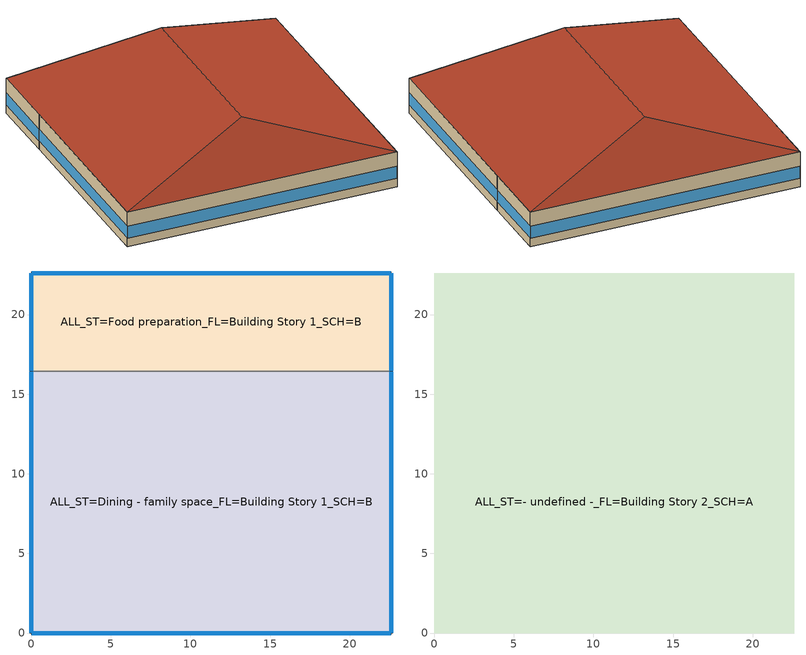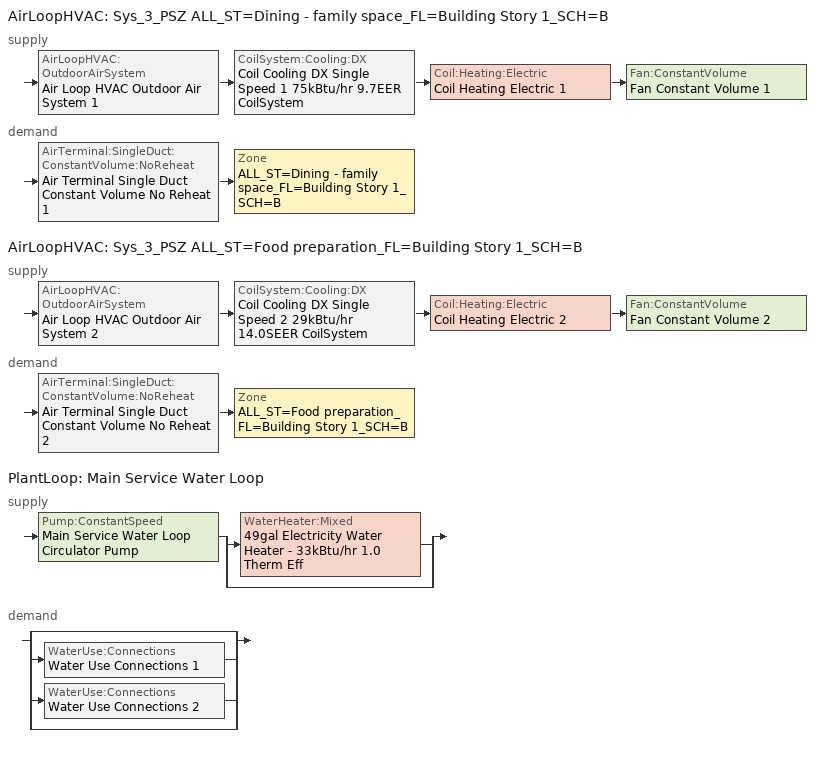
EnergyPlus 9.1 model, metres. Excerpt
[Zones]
ALL_ST=Dining - family space_FL=Building Story 1_SCH=B
 floor ground (BTAP-Grnd-Floor-Mass:U-0.757): 22.61,16.44 22.61,0 0,0 0,16.44 z0
 wall outside (BTAP-Ext-Wall-Mass:U-0.21): 0,16.44 0,0 22.61,0 22.61,16.44 z0:3.05
 wall to ALL_ST=Food preparation_FL=Building Story 1_SCH=B (BTAP-Int-Wall): 22.61,16.44 0,16.44 z0:3.05
 window (BTAP-Ext-FixedWindow:U=0.220 SHGC=0.600): 22.61,0.03 22.61,16.42 / 0.03,0 22.58,0 / 0,16.42 0,0.03 z0.76:1.78
ALL_ST=Food preparation_FL=Building Story 1_SCH=B
 floor ground (BTAP-Grnd-Floor-Mass:U-0.757): 22.61,22.61 22.61,16.44 0,16.44 0,22.61 z0
 wall outside (BTAP-Ext-Wall-Mass:U-0.21): 22.61,16.44 22.61,22.61 0,22.61 0,16.44 z0:3.05
 window (BTAP-Ext-FixedWindow:U=0.220 SHGC=0.600): 22.61,16.47 22.61,22.58 / 0,22.58 0,16.47 z0.76:1.79; 22.58,22.61 0.03,22.61 z0.76:1.78
ALL_ST=- undefined -_FL=Building Story 2_SCH=A
 floor to ALL_ST=Dining - family space_FL=Building Story 1_SCH=B (BTAP-Int-Floor): 22.61,16.44 22.61,0 0,0 0,16.44 z3.05
 floor to ALL_ST=Food preparation_FL=Building Story 1_SCH=B (BTAP-Int-Floor): 22.61,22.61 22.61,16.44 0,16.44 0,22.61 z3.05
 roof outside (BTAP-Ext-Roof-Metal:U-0.162): 11.3,3.77,6.82 22.61,0,3.05 22.61,22.61,3.05 11.3,18.84,6.82; 11.3,18.84,6.82 22.61,22.61,3.05 0,22.61,3.05; 11.3,3.77,6.82 0,0,3.05 22.61,0,3.05; 11.3,18.84,6.82 0,22.61,3.05 0,0,3.05 11.3,3.77,6.82
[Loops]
AirLoopHVAC 'Sys_3_PSZ ALL_ST=Dining - family space_FL=Building Story 1_SCH=B'
 supply: AirLoopHVAC:OutdoorAirSystem 'Air Loop HVAC Outdoor Air System 1' > CoilSystem:Cooling:DX 'Coil Cooling DX Single Speed 1 75kBtu/hr 9.7EER CoilSystem' > Coil:Heating:Electric 'Coil Heating Electric 1' > Fan:ConstantVolume 'Fan Constant Volume 1'
 demand: AirTerminal:SingleDuct:ConstantVolume:NoReheat 'Air Terminal Single Duct Constant Volume No Reheat 1' > Zone 'ALL_ST=Dining - family space_FL=Building Story 1_SCH=B'
AirLoopHVAC 'Sys_3_PSZ ALL_ST=Food preparation_FL=Building Story 1_SCH=B'
 supply: AirLoopHVAC:OutdoorAirSystem 'Air Loop HVAC Outdoor Air System 2' > CoilSystem:Cooling:DX 'Coil Cooling DX Single Speed 2 29kBtu/hr 14.0SEER CoilSystem' > Coil:Heating:Electric 'Coil Heating Electric 2' > Fan:ConstantVolume 'Fan Constant Volume 2'
 demand: AirTerminal:SingleDuct:ConstantVolume:NoReheat 'Air Terminal Single Duct Constant Volume No Reheat 2' > Zone 'ALL_ST=Food preparation_FL=Building Story 1_SCH=B'
PlantLoop 'Main Service Water Loop'
 supply: Pump:ConstantSpeed 'Main Service Water Loop Circulator Pump' > split
  | WaterHeater:Mixed '49gal Electricity Water Heater - 33kBtu/hr 1.0 Therm Eff'
  | bypass
 demand: split
  | bypass
  | WaterUse:Connections 'Water Use Connections 1'
  | WaterUse:Connections 'Water Use Connections 2'
  | bypass
[Building]
FullServiceRestaurant: North Axis {deg}=0; Terrain=City; Loads Convergence Tolerance Value=0.04; Temperature Convergence Tolerance Value {deltaC}=0.2; Solar Distribution=FullInteriorAndExterior; Maximum Number of Warmup Days=25; Minimum Number of Warmup Days=6
[Site:Location]
Calgary Intl AP_AB_CAN: Latitude {deg}=51.114; Longitude {deg}=-114.02; Time Zone {hr}=-7; Elevation {m}=1084.1
[Site:GroundTemperature:BuildingSurface]
19.527, 19.502, 19.536, 19.598, 20.002, 21.64, 22.225, 22.375, 21.449, 20.121, 19.802, 19.633
[Site:WaterMainsTemperature]
Calculation Method=Correlation; Annual Average Outdoor Air Temperature {C}=5; Maximum Difference In Monthly Average Outdoor Air Temperatures {deltaC}=23.3
[SizingPeriod:DesignDay] Day of Month=21; Dry-Bulb Temperature Range Modifier Type=DefaultMultipliers; Humidity Condition Type=Wetbulb; Barometric Pressure {Pa}=88961; Rain Indicator=No; Snow Indicator=No; Daylight Saving Time Indicator=No
Name | Month | Day Type | Maximum Dry-Bulb Temperature {C} | Daily Dry-Bulb Temperature Range {deltaC} | Wetbulb or DewPoint at Maximum Dry-Bulb {C} | Wind Speed {m/s} | Wind Direction {deg} | Solar Model Indicator | ASHRAE Clear Sky Optical Depth for Beam Irradiance (taub) | ASHRAE Clear Sky Optical Depth for Diffuse Irradiance (taud) | Sky Clearness
Calgary Intl AP Ann Clg .4% Condns DB=>MWB | 7 | SummerDesignDay | 28.5 | 12.1 | 16.1 | 4.5 | 160 | ASHRAETau | 0.339 | 2.421
Calgary Intl AP Ann Htg 99.6% Condns DB | 1 | WinterDesignDay | -28.5 | 0 | -28.5 | 2.9 | 200 | ASHRAEClearSky |  |  | 0
[Material] Thermal Absorptance=0.9
Name | Roughness | Thickness {m} | Conductivity {W/m-K} | Density {kg/m3} | Specific Heat {J/kg-K} | Solar Absorptance | Visible Absorptance
1/2IN Gypsum 1 | Smooth | 0.0127 | 0.16 | 784.9 | 830 | 0.4 | 0.4
100mm Normalweight concrete floor 1 | MediumSmooth | 0.1016 | 2.31 | 2322 | 832 | 0.7 | 0.7
1IN Stucco 1 | Smooth | 0.0253 | 0.6918 | 1858 | 837 | 0.7 | 0.92
6 in. Normalweight Concrete Floor 1 | MediumRough | 0.1524 | 2.31 | 2322 | 832 | 0.7 | 0.7
8IN CONCRETE HW RefBldg 1 | Rough | 0.2032 | 1.311 | 2240 | 836.8 | 0.7 | 0.7
G01 13mm gypsum board 1 | Smooth | 0.0127 | 0.16 | 800 | 1090 | 0.7 | 0.5
Metal Roof Surface 1 | Smooth | 0.0008 | 45.28 | 7824 | 500 | 0.7 | 0.7
[Material:NoMass] Roughness=Smooth; Thermal Absorptance=0.9; Solar Absorptance=0.7
Name | Thermal Resistance {m2-K/W} | Visible Absorptance
Typical Carpet Pad | 0.21648 | 0.8
Typical Carpet Pad 2 | 1.25503 | 0.8
Typical Insulation 2 | 4.49096 | 0.7
Typical Insulation 3 | 6.17282 | 0.7
[WindowMaterial:SimpleGlazingSystem]
SimpleGlazing:U=0.220 SHGC=0.600: U-Factor {W/m2-K}=2.2; Solar Heat Gain Coefficient=0.6; Visible Transmittance=0.21
[Construction]
BTAP-Ext-FixedWindow:U=0.220 SHGC=0.600: SimpleGlazing:U=0.220 SHGC=0.600
BTAP-Ext-Roof-Metal:U-0.162: Metal Roof Surface 1, Typical Insulation 3
BTAP-Ext-Wall-Mass:U-0.21: 1IN Stucco 1, 8IN CONCRETE HW RefBldg 1, Typical Insulation 2, 1/2IN Gypsum 1
BTAP-Grnd-Floor-Mass:U-0.757: 6 in. Normalweight Concrete Floor 1, Typical Carpet Pad 2
BTAP-Int-Floor: 100mm Normalweight concrete floor 1, Typical Carpet Pad
BTAP-Int-Wall: G01 13mm gypsum board 1, G01 13mm gypsum board 1
[Zone]
Name | Part of Total Floor Area
ALL_ST=- undefined -_FL=Building Story 2_SCH=A | No
ALL_ST=Dining - family space_FL=Building Story 1_SCH=B; ALL_ST=Food preparation_FL=Building Story 1_SCH=B | Yes
[ZoneInfiltration:DesignFlowRate] Schedule=Always On Discrete; Design Flow Rate Calculation Method=Flow/ExteriorArea; Flow per Exterior Surface Area {m3/s-m2}=0.00025; Constant Term Coefficient=0; Temperature Term Coefficient=0; Velocity Term Coefficient=0.224; Velocity Squared Term Coefficient=0
Name | Zone or ZoneList
attic Infiltration | ALL_ST=- undefined -_FL=Building Story 2_SCH=A
Dining Infiltration | ALL_ST=Dining - family space_FL=Building Story 1_SCH=B
Kitchen Infiltration | ALL_ST=Food preparation_FL=Building Story 1_SCH=B
[ZoneControl:Thermostat] Control Object Type 1=ThermostatSetpoint:DualSetpoint
Name | Zone or ZoneList | Control Type Schedule | Control Name 1
ALL_ST=Dining - family space_FL=Building Story 1_SCH=B Thermostat | ALL_ST=Dining - family space_FL=Building Story 1_SCH=B | ALL_ST=Dining - family space_FL=Building Story 1_SCH=B Thermostat Schedule | Space Function Dining - family space Thermostat 3
ALL_ST=Food preparation_FL=Building Story 1_SCH=B Thermostat | ALL_ST=Food preparation_FL=Building Story 1_SCH=B | ALL_ST=Food preparation_FL=Building Story 1_SCH=B Thermostat Schedule | Space Function Food preparation Thermostat 3
[ThermostatSetpoint:DualSetpoint] Heating Setpoint Temperature Schedule=NECB-B-Thermostat Setpoint-Heating; Cooling Setpoint Temperature Schedule=NECB-B-Thermostat Setpoint-Cooling
Space Function Dining - family space Thermostat 3; Space Function Food preparation Thermostat 3
[ZoneControl:ContaminantController] Carbon Dioxide Control Availability Schedule=indoor_co2_availability_schedule; Carbon Dioxide Setpoint Schedule=indoor_co2_setpoint_schedule
Name | Zone
Dining Zone Control Contaminant Controller | ALL_ST=Dining - family space_FL=Building Story 1_SCH=B
Kitchen Zone Control Contaminant Controller | ALL_ST=Food preparation_FL=Building Story 1_SCH=B
[AirTerminal:SingleDuct:ConstantVolume:NoReheat] Availability Schedule=Always On Discrete; Maximum Air Flow Rate {m3/s}=AutoSize
Air Terminal Single Duct Constant Volume No Reheat 1; Air Terminal Single Duct Constant Volume No Reheat 2
[ZoneHVAC:Baseboard:Convective:Electric] Availability Schedule=Always On Discrete; Heating Design Capacity {W}=Autosize; Efficiency=1
Zone HVAC Baseboard Convective Electric 1; Zone HVAC Baseboard Convective Electric 2
[Zone equipment]
ALL_ST=Dining - family space_FL=Building Story 1_SCH=B: Air Terminal Single Duct Constant Volume No Reheat 1, Zone HVAC Baseboard Convective Electric 1
ALL_ST=Food preparation_FL=Building Story 1_SCH=B: Air Terminal Single Duct Constant Volume No Reheat 2, Zone HVAC Baseboard Convective Electric 2
[Sizing:Zone] Zone Cooling Design Supply Air Temperature Input Method=SupplyAirTemperature; Zone Cooling Design Supply Air Temperature {C}=13; Zone Cooling Design Supply Air Temperature Difference {deltaC}=11.11; Zone Heating Design Supply Air Temperature Input Method=SupplyAirTemperature; Zone Heating Design Supply Air Temperature {C}=43; Zone Heating Design Supply Air Temperature Difference {deltaC}=11.11; Zone Cooling Design Supply Air Humidity Ratio {kgWater/kgDryAir}=0.0085; Zone Heating Design Supply Air Humidity Ratio {kgWater/kgDryAir}=0.008; Zone Heating Sizing Factor=1.3; Zone Cooling Sizing Factor=1.1; Cooling Design Air Flow Method=DesignDay; Cooling Design Air Flow Rate {m3/s}=0; Cooling Minimum Air Flow per Zone Floor Area {m3/s-m2}=0.000762; Cooling Minimum Air Flow {m3/s}=0; Cooling Minimum Air Flow Fraction=0; Heating Design Air Flow Method=DesignDay; Heating Design Air Flow Rate {m3/s}=0; Heating Maximum Air Flow per Zone Floor Area {m3/s-m2}=0.002032; Heating Maximum Air Flow {m3/s}=0.141576; Heating Maximum Air Flow Fraction=0.3; Account for Dedicated Outdoor Air System=No
Name | Design Specification Outdoor Air Object | Design Specification Zone Air Distribution Object
ALL_ST=Dining - family space_FL=Building Story 1_SCH=B | Space Function Dining - family space Ventilation | ALL_ST=Dining - family space_FL=Building Story 1_SCH=B Design Spec Zone Air Dist
ALL_ST=Food preparation_FL=Building Story 1_SCH=B | Space Function Food preparation Ventilation | ALL_ST=Food preparation_FL=Building Story 1_SCH=B Design Spec Zone Air Dist
[DesignSpecification:ZoneAirDistribution] Zone Air Distribution Effectiveness in Cooling Mode=1; Zone Air Distribution Effectiveness in Heating Mode=1
ALL_ST=Dining - family space_FL=Building Story 1_SCH=B Design Spec Zone Air Dist; ALL_ST=Food preparation_FL=Building Story 1_SCH=B Design Spec Zone Air Dist
[Controller:MechanicalVentilation] Demand Controlled Ventilation=Yes; System Outdoor Air Method=ZoneSum
Name | Availability Schedule | Zone Name 1 | Design Specification Outdoor Air Object Name 1 | Design Specification Zone Air Distribution Object Name 1
Controller Mechanical Ventilation 1 | Sys_3_PSZ ALL_ST=Dining - family space_FL=Building Story 1_SCH=B Occ Sch | ALL_ST=Dining - family space_FL=Building Story 1_SCH=B | Space Function Dining - family space Ventilation | ALL_ST=Dining - family space_FL=Building Story 1_SCH=B Design Spec Zone Air Dist
Controller Mechanical Ventilation 2 | Always On Discrete | ALL_ST=Food preparation_FL=Building Story 1_SCH=B | Space Function Food preparation Ventilation | ALL_ST=Food preparation_FL=Building Story 1_SCH=B Design Spec Zone Air Dist
[DesignSpecification:OutdoorAir] Outdoor Air Method=Sum; Outdoor Air Flow per Person {m3/s-person}=0; Outdoor Air Flow per Zone {m3/s}=0; Outdoor Air Flow Air Changes per Hour {1/hr}=0
Name | Outdoor Air Flow per Zone Floor Area {m3/s-m2}
Space Function Dining - family space Ventilation | 0.0035814
Space Function Food preparation Ventilation | 0.0013716
[AirLoopHVAC] Design Supply Air Flow Rate {m3/s}=AutoSize
Sys_3_PSZ ALL_ST=Dining - family space_FL=Building Story 1_SCH=B; Sys_3_PSZ ALL_ST=Food preparation_FL=Building Story 1_SCH=B
[Sizing:System] Type of Load to Size On=Sensible; Design Outdoor Air Flow Rate {m3/s}=Autosize; Central Heating Maximum System Air Flow Ratio=1; Preheat Design Temperature {C}=7; Preheat Design Humidity Ratio {kgWater/kgDryAir}=0.008; Precool Design Temperature {C}=13; Precool Design Humidity Ratio {kgWater/kgDryAir}=0.008; Central Cooling Design Supply Air Temperature {C}=13; Central Heating Design Supply Air Temperature {C}=43; Type of Zone Sum to Use=NonCoincident; 100% Outdoor Air in Cooling=No; 100% Outdoor Air in Heating=No; Central Cooling Design Supply Air Humidity Ratio {kgWater/kgDryAir}=0.0085; Central Heating Design Supply Air Humidity Ratio {kgWater/kgDryAir}=0.008; Cooling Supply Air Flow Rate Method=DesignDay; Cooling Supply Air Flow Rate {m3/s}=0; Cooling Supply Air Flow Rate Per Floor Area {m3/s-m2}=0.00996765; Cooling Fraction of Autosized Cooling Supply Air Flow Rate=1; Cooling Supply Air Flow Rate Per Unit Cooling Capacity {m3/s-W}=3.94755e-05; Heating Supply Air Flow Rate Method=DesignDay; Heating Supply Air Flow Rate {m3/s}=0; Heating Supply Air Flow Rate Per Floor Area {m3/s-m2}=0.00996765; Heating Fraction of Autosized Heating Supply Air Flow Rate=1; Heating Fraction of Autosized Cooling Supply Air Flow Rate=1; Heating Supply Air Flow Rate Per Unit Heating Capacity {m3/s-W}=3.15882e-05; System Outdoor Air Method=ZoneSum; Zone Maximum Outdoor Air Fraction=1; Cooling Design Capacity Method=CoolingDesignCapacity; Cooling Design Capacity {W}=Autosize; Cooling Design Capacity Per Floor Area {W/m2}=234.7; Fraction of Autosized Cooling Design Capacity=1; Heating Design Capacity Method=HeatingDesignCapacity; Heating Design Capacity {W}=Autosize; Heating Design Capacity Per Floor Area {W/m2}=157; Fraction of Autosized Heating Design Capacity=1; Central Cooling Capacity Control Method=OnOff
Sys_3_PSZ ALL_ST=Dining - family space_FL=Building Story 1_SCH=B; Sys_3_PSZ ALL_ST=Food preparation_FL=Building Story 1_SCH=B
[AvailabilityManager:NightCycle] Applicability Schedule=Always On Discrete; Control Type=CycleOnAny; Thermostat Tolerance {deltaC}=1; Cycling Run Time Control Type=FixedRunTime; Cycling Run Time {s}=3600
Name | Fan Schedule
Availability Manager Night Cycle 1 | Sys_3_PSZ ALL_ST=Dining - family space_FL=Building Story 1_SCH=B Occ Sch
Availability Manager Night Cycle 2 | Sys_3_PSZ ALL_ST=Food preparation_FL=Building Story 1_SCH=B Occ Sch
[Controller:OutdoorAir] Minimum Outdoor Air Flow Rate {m3/s}=0; Maximum Outdoor Air Flow Rate {m3/s}=Autosize; Economizer Control Action Type=ModulateFlow; Lockout Type=NoLockout; Minimum Limit Type=FixedMinimum; High Humidity Control=No; Control High Indoor Humidity Based on Outdoor Humidity Ratio=Yes; Heat Recovery Bypass Control Type=BypassWhenWithinEconomizerLimits
Name | Economizer Control Type | Minimum Outdoor Air Schedule | Mechanical Ventilation Controller | Economizer Maximum Limit Dry-Bulb Temperature {C} | Economizer Maximum Limit Enthalpy {J/kg} | Economizer Minimum Limit Dry-Bulb Temperature {C}
Controller Outdoor Air 1 | DifferentialEnthalpy | Sys_3_PSZ ALL_ST=Dining - family space_FL=Building Story 1_SCH=B Occ Sch | Controller Mechanical Ventilation 1
Controller Outdoor Air 2 | NoEconomizer | Always On Discrete | Controller Mechanical Ventilation 2 | 28 | 64000 | -100
[AvailabilityManager:Scheduled] Schedule=Always On Discrete
Air Loop HVAC Outdoor Air System 1 Availability Manager; Air Loop HVAC Outdoor Air System 2 Availability Manager
[SetpointManager:MixedAir] Control Variable=Temperature
Node 13 OS Default SPM; Node 12 OS Default SPM; Node 11 OS Default SPM; Node 25 OS Default SPM; Node 24 OS Default SPM; Node 23 OS Default SPM
[CoilSystem:Cooling:DX] Availability Schedule=Always On Discrete
Name | Cooling Coil
Coil Cooling DX Single Speed 1 75kBtu/hr 9.7EER CoilSystem | Coil Cooling DX Single Speed 1 75kBtu/hr 9.7EER
Coil Cooling DX Single Speed 2 29kBtu/hr 14.0SEER CoilSystem | Coil Cooling DX Single Speed 2 29kBtu/hr 14.0SEER
[Coil:Cooling:DX:SingleSpeed] Availability Schedule=Always On Discrete; Gross Rated Total Cooling Capacity {W}=Autosize; Gross Rated Sensible Heat Ratio=Autosize; Rated Air Flow Rate {m3/s}=Autosize; Rated Evaporator Fan Power Per Volume Flow Rate {W/(m3/s)}=773.3; Total Cooling Capacity Function of Temperature Curve=DXCOOL-NECB2011-REF-CAPFT; Total Cooling Capacity Function of Flow Fraction Curve=DXCOOL-NECB2011-REF-CAPFFLOW; Energy Input Ratio Function of Temperature Curve=DXCOOL-NECB2011-REF-COOLEIRFT; Energy Input Ratio Function of Flow Fraction Curve=DXCOOL-NECB2011-REF-COOLEIRFFLOW; Part Load Fraction Correlation Curve=DXCOOL-NECB2011-REF-COOLPLFFPLR; Condenser Type=AirCooled; Evaporative Condenser Effectiveness=0; Evaporative Condenser Air Flow Rate {m3/s}=Autosize; Evaporative Condenser Pump Rated Power Consumption {W}=Autosize; Crankcase Heater Capacity {W}=0; Maximum Outdoor Dry-Bulb Temperature for Crankcase Heater Operation {C}=0; Basin Heater Capacity {W/K}=0; Basin Heater Setpoint Temperature {C}=10
Name | Gross Rated Cooling COP {W/W}
Coil Cooling DX Single Speed 1 75kBtu/hr 9.7EER | 3.36599
Coil Cooling DX Single Speed 2 29kBtu/hr 14.0SEER | 4.11713
[Coil:Heating:Electric] Availability Schedule=Always On Discrete; Efficiency=1; Nominal Capacity {W}=Autosize
Coil Heating Electric 1; Coil Heating Electric 2
[Fan:ConstantVolume] Fan Total Efficiency=0.39975; Pressure Rise {Pa}=640; Maximum Flow Rate {m3/s}=AutoSize; Motor Efficiency=0.615; Motor In Airstream Fraction=1
Name | Availability Schedule
Fan Constant Volume 1 | Sys_3_PSZ ALL_ST=Dining - family space_FL=Building Story 1_SCH=B Occ Sch
Fan Constant Volume 2 | Sys_3_PSZ ALL_ST=Food preparation_FL=Building Story 1_SCH=B Occ Sch
[SetpointManager:SingleZone:Reheat] Control Variable=Temperature; Minimum Supply Air Temperature {C}=13; Maximum Supply Air Temperature {C}=43
Name | Control Zone
Setpoint Manager Single Zone Reheat 1 | ALL_ST=Dining - family space_FL=Building Story 1_SCH=B
Setpoint Manager Single Zone Reheat 2 | ALL_ST=Food preparation_FL=Building Story 1_SCH=B
[PlantLoop]
Main Service Water Loop: Fluid Type=Water; Plant Equipment Operation Scheme=Main Service Water Loop Operation Schemes; Maximum Loop Temperature {C}=60; Minimum Loop Temperature {C}=10; Maximum Loop Flow Rate {m3/s}=Autosize; Minimum Loop Flow Rate {m3/s}=0; Plant Loop Volume {m3}=Autocalculate; Load Distribution Scheme=Optimal; Plant Loop Demand Calculation Scheme=SingleSetpoint
[Sizing:Plant]
Main Service Water Loop: Loop Type=Heating; Design Loop Exit Temperature {C}=60; Loop Design Temperature Difference {deltaC}=5; Sizing Option=NonCoincident; Zone Timesteps in Averaging Window=1; Coincident Sizing Factor Mode=None
[Pump:ConstantSpeed]
Main Service Water Loop Circulator Pump: Design Flow Rate {m3/s}=Autosize; Design Pump Head {Pa}=232.101; Design Power Consumption {W}=Autosize; Motor Efficiency=0.7; Fraction of Motor Inefficiencies to Fluid Stream=0; Pump Control Type=Intermittent; Design Power Sizing Method=PowerPerFlowPerPressure; Design Electric Power per Unit Flow Rate {W/(m3/s)}=348701.1; Design Shaft Power per Unit Flow Rate per Unit Head=1.28205
[WaterHeater:Mixed]
49gal Electricity Water Heater - 33kBtu/hr 1.0 Therm Eff: Tank Volume {m3}=0.184338; Setpoint Temperature Schedule=Service Water Loop Temp - 140F; Deadband Temperature Difference {deltaC}=2; Maximum Temperature Limit {C}=60; Heater Control Type=Cycle; Heater Maximum Capacity {W}=9631.68; Heater Ignition Minimum Flow Rate {m3/s}=0; Heater Ignition Delay {s}=0; Heater Fuel Type=Electricity; Heater Thermal Efficiency=1; Off Cycle Parasitic Fuel Consumption Rate {W}=31.3783; Off Cycle Parasitic Fuel Type=Electricity; Off Cycle Parasitic Heat Fraction to Tank=0.8; On Cycle Parasitic Fuel Consumption Rate {W}=31.3783; On Cycle Parasitic Fuel Type=Electricity; On Cycle Parasitic Heat Fraction to Tank=0; Ambient Temperature Indicator=Schedule; Ambient Temperature Schedule=Water Heater Ambient Temp Schedule - 70f; Off Cycle Loss Coefficient to Ambient Temperature {W/K}=1.9766; Off Cycle Loss Fraction to Zone=1; On Cycle Loss Coefficient to Ambient Temperature {W/K}=1.9766; On Cycle Loss Fraction to Zone=1; Use Side Effectiveness=1; Source Side Effectiveness=1; Use Side Design Flow Rate {m3/s}=Autosize; Source Side Design Flow Rate {m3/s}=Autosize; Indirect Water Heating Recovery Time {hr}=1.5; Source Side Flow Control Mode=IndirectHeatPrimarySetpoint
[SetpointManager:Scheduled]
Service hot water setpoint manager: Control Variable=Temperature; Schedule=Service Water Loop Temp - 140F
[WaterUse:Connections]
Name | Water Use Equipment Name 1
Water Use Connections 1 | Dining Service Water Use 0.38gal/min
Water Use Connections 2 | Kitchen Service Water Use 0.07gal/min
[WaterUse:Equipment] Flow Rate Fraction Schedule=NECB-B-Service Water Heating
Name | Peak Flow Rate {m3/s} | Target Temperature Schedule | Zone | Sensible Fraction Schedule | Latent Fraction Schedule
Dining Service Water Use 0.38gal/min | 2.39515e-05 | Schedule Ruleset 5 | ALL_ST=Dining - family space_FL=Building Story 1_SCH=B | Schedule Ruleset 3 | Schedule Ruleset 4
Kitchen Service Water Use 0.07gal/min | 4.49574e-06 | Schedule Ruleset 8 | ALL_ST=Food preparation_FL=Building Story 1_SCH=B | Schedule Ruleset 6 | Schedule Ruleset 7
[PlantEquipmentOperationSchemes]
Main Service Water Loop Operation Schemes: Control Scheme Object Type 1=PlantEquipmentOperation:HeatingLoad; Control Scheme Name 1=Main Service Water Loop Heating Operation Scheme; Control Scheme Schedule Name 1=Always On Discrete
[PlantEquipmentOperation:HeatingLoad]
Main Service Water Loop Heating Operation Scheme: Load Range Lower Limit 1 {W}=0; Load Range Upper Limit 1 {W}=1000000000; Range Equipment List Name 1=Main Service Water Loop Heating Equipment List
[PlantEquipmentList]
Main Service Water Loop Heating Equipment List: WaterHeater:Mixed, 49gal Electricity Water Heater - 33kBtu/hr 1.0 Therm Eff
[Schedule:Compact]
ALL_ST=Dining - family space_FL=Building Story 1_SCH=B Thermostat Schedule; ALL_ST=Food preparation_FL=Building Story 1_SCH=B Thermostat Schedule: Through: 12/31, For: AllDays, Until: 24:00, 4
indoor_co2_availability_schedule: Through: 12/31, For: AllDays, Until: 24:00, 1
indoor_co2_setpoint_schedule: Through: 12/31, For: AllDays, Until: 24:00, 1000
[Schedule:Day:Interval]
NECB-B-Thermostat Setpoint-Heating Sun|Hol Day: No, 01:00, 18, 02:00, 22, 09:00, 18, 10:00, 20, 23:00, 22, 24:00, 18
NECB-B-Thermostat Setpoint-Heating Default|Wkdy Day; NECB-B-Thermostat Setpoint-Heating Sat Day; NECB-B-Thermostat Setpoint-Heating Default: No, 02:00, 22, 08:00, 18, 09:00, 20, 24:00, 22
NECB-B-Thermostat Setpoint-Cooling Sun|Hol Day: No, 09:00, 35, 23:00, 24, 24:00, 35
NECB-B-Thermostat Setpoint-Cooling Default|Wkdy Day; NECB-B-Thermostat Setpoint-Cooling Sat Day; NECB-B-Thermostat Setpoint-Cooling Default: No, 01:00, 24, 08:00, 35, 24:00, 24
Sys_3_PSZ ALL_ST=Dining - family space_FL=Building Story 1_SCH=B Occ Sch Sunday; Sys_3_PSZ ALL_ST=Food preparation_FL=Building Story 1_SCH=B Occ Sch Sunday: No, 01:00, 0, 02:00, 1, 11:00, 0, 23:00, 1, 24:00, 0
Sys_3_PSZ ALL_ST=Dining - family space_FL=Building Story 1_SCH=B Occ Sch Monday; Sys_3_PSZ ALL_ST=Dining - family space_FL=Building Story 1_SCH=B Occ Sch Tuesday; Sys_3_PSZ ALL_ST=Dining - family space_FL=Building Story 1_SCH=B Occ Sch Wednesday; Sys_3_PSZ ALL_ST=Dining - family space_FL=Building Story 1_SCH=B Occ Sch Thursday; Sys_3_PSZ ALL_ST=Dining - family space_FL=Building Story 1_SCH=B Occ Sch Friday; Sys_3_PSZ ALL_ST=Food preparation_FL=Building Story 1_SCH=B Occ Sch Friday; Sys_3_PSZ ALL_ST=Food preparation_FL=Building Story 1_SCH=B Occ Sch Monday; Sys_3_PSZ ALL_ST=Food preparation_FL=Building Story 1_SCH=B Occ Sch Thursday; Sys_3_PSZ ALL_ST=Food preparation_FL=Building Story 1_SCH=B Occ Sch Tuesday; Sys_3_PSZ ALL_ST=Food preparation_FL=Building Story 1_SCH=B Occ Sch Wednesday: No, 01:00, 1, 10:00, 0, 24:00, 1
Sys_3_PSZ ALL_ST=Dining - family space_FL=Building Story 1_SCH=B Occ Sch Saturday; Sys_3_PSZ ALL_ST=Food preparation_FL=Building Story 1_SCH=B Occ Sch Saturday: No, 02:00, 1, 10:00, 0, 24:00, 1
Sys_3_PSZ ALL_ST=Dining - family space_FL=Building Story 1_SCH=B Occ Sch Default; Sys_3_PSZ ALL_ST=Dining - family space_FL=Building Story 1_SCH=B Occ Sch Summer Design Day; Sys_3_PSZ ALL_ST=Dining - family space_FL=Building Story 1_SCH=B Occ Sch Winter Design Day; Sys_3_PSZ ALL_ST=Food preparation_FL=Building Story 1_SCH=B Occ Sch Default; Sys_3_PSZ ALL_ST=Food preparation_FL=Building Story 1_SCH=B Occ Sch Summer Design Day; Sys_3_PSZ ALL_ST=Food preparation_FL=Building Story 1_SCH=B Occ Sch Winter Design Day: No, 24:00, 1
NECB-B-Service Water Heating Default; NECB-B-Service Water Heating Default|Wkdy Day: No, 01:00, 0.6, 02:00, 0.5, 09:00, 0.05, 11:00, 0.7, 12:00, 0.4, 13:00, 0.5, 15:00, 0.6, 16:00, 0.4, 18:00, 0.3, 19:00, 0.4, 20:00, 0.5, 22:00, 0.8, 24:00, 0.9
NECB-B-Service Water Heating Sat Day: No, 01:00, 0.7, 02:00, 0.6, 09:00, 0.05, 11:00, 0.7, 12:00, 0.4, 13:00, 0.5, 15:00, 0.6, 16:00, 0.4, 18:00, 0.3, 19:00, 0.4, 20:00, 0.5, 22:00, 0.8, 24:00, 0.9
NECB-B-Service Water Heating Sun|Hol Day: No, 01:00, 0.5, 02:00, 0.6, 09:00, 0.05, 11:00, 0.7, 12:00, 0.4, 13:00, 0.5, 15:00, 0.6, 16:00, 0.4, 18:00, 0.3, 19:00, 0.4, 20:00, 0.5, 22:00, 0.8, 24:00, 0.5
Schedule Day 10; Schedule Day 7; Service Water Loop Temp - 140F Default: No, 24:00, 60
Schedule Day 5; Schedule Day 8: No, 24:00, 0.2
Schedule Day 6; Schedule Day 9: No, 24:00, 0.05
Water Heater Ambient Temp Schedule - 70f Default: No, 24:00, 21.1111
[Schedule:Week:Daily]
NECB-B-Thermostat Setpoint-Heating Week Rule - Jan1-Dec31: NECB-B-Thermostat Setpoint-Heating Sun|Hol Day, NECB-B-Thermostat Setpoint-Heating Default|Wkdy Day, NECB-B-Thermostat Setpoint-Heating Default|Wkdy Day, NECB-B-Thermostat Setpoint-Heating Default|Wkdy Day, NECB-B-Thermostat Setpoint-Heating Default|Wkdy Day, NECB-B-Thermostat Setpoint-Heating Default|Wkdy Day, NECB-B-Thermostat Setpoint-Heating Sat Day, NECB-B-Thermostat Setpoint-Heating Default, NECB-B-Thermostat Setpoint-Heating Default, NECB-B-Thermostat Setpoint-Heating Default, NECB-B-Thermostat Setpoint-Heating Default, NECB-B-Thermostat Setpoint-Heating Default
NECB-B-Thermostat Setpoint-Cooling Week Rule - Jan1-Dec31: NECB-B-Thermostat Setpoint-Cooling Sun|Hol Day, NECB-B-Thermostat Setpoint-Cooling Default|Wkdy Day, NECB-B-Thermostat Setpoint-Cooling Default|Wkdy Day, NECB-B-Thermostat Setpoint-Cooling Default|Wkdy Day, NECB-B-Thermostat Setpoint-Cooling Default|Wkdy Day, NECB-B-Thermostat Setpoint-Cooling Default|Wkdy Day, NECB-B-Thermostat Setpoint-Cooling Sat Day, NECB-B-Thermostat Setpoint-Cooling Default, NECB-B-Thermostat Setpoint-Cooling Default, NECB-B-Thermostat Setpoint-Cooling Default, NECB-B-Thermostat Setpoint-Cooling Default, NECB-B-Thermostat Setpoint-Cooling Default
Sys_3_PSZ ALL_ST=Dining - family space_FL=Building Story 1_SCH=B Occ Sch Week Rule - Jan1-Dec31: Sys_3_PSZ ALL_ST=Dining - family space_FL=Building Story 1_SCH=B Occ Sch Sunday, Sys_3_PSZ ALL_ST=Dining - family space_FL=Building Story 1_SCH=B Occ Sch Monday, Sys_3_PSZ ALL_ST=Dining - family space_FL=Building Story 1_SCH=B Occ Sch Tuesday, Sys_3_PSZ ALL_ST=Dining - family space_FL=Building Story 1_SCH=B Occ Sch Wednesday, Sys_3_PSZ ALL_ST=Dining - family space_FL=Building Story 1_SCH=B Occ Sch Thursday, Sys_3_PSZ ALL_ST=Dining - family space_FL=Building Story 1_SCH=B Occ Sch Friday, Sys_3_PSZ ALL_ST=Dining - family space_FL=Building Story 1_SCH=B Occ Sch Saturday, Sys_3_PSZ ALL_ST=Dining - family space_FL=Building Story 1_SCH=B Occ Sch Default, Sys_3_PSZ ALL_ST=Dining - family space_FL=Building Story 1_SCH=B Occ Sch Summer Design Day, Sys_3_PSZ ALL_ST=Dining - family space_FL=Building Story 1_SCH=B Occ Sch Winter Design Day, Sys_3_PSZ ALL_ST=Dining - family space_FL=Building Story 1_SCH=B Occ Sch Default, Sys_3_PSZ ALL_ST=Dining - family space_FL=Building Story 1_SCH=B Occ Sch Default
NECB-B-Service Water Heating Week Rule - Jan1-Dec31: NECB-B-Service Water Heating Sun|Hol Day, NECB-B-Service Water Heating Default|Wkdy Day, NECB-B-Service Water Heating Default|Wkdy Day, NECB-B-Service Water Heating Default|Wkdy Day, NECB-B-Service Water Heating Default|Wkdy Day, NECB-B-Service Water Heating Default|Wkdy Day, NECB-B-Service Water Heating Sat Day, NECB-B-Service Water Heating Default, NECB-B-Service Water Heating Default, NECB-B-Service Water Heating Default, NECB-B-Service Water Heating Default, NECB-B-Service Water Heating Default
Schedule Ruleset 3 Week Rule - Jan1-Dec31: Schedule Day 5, Schedule Day 5, Schedule Day 5, Schedule Day 5, Schedule Day 5, Schedule Day 5, Schedule Day 5, Schedule Day 5, Schedule Day 5, Schedule Day 5, Schedule Day 5, Schedule Day 5
Schedule Ruleset 4 Week Rule - Jan1-Dec31: Schedule Day 6, Schedule Day 6, Schedule Day 6, Schedule Day 6, Schedule Day 6, Schedule Day 6, Schedule Day 6, Schedule Day 6, Schedule Day 6, Schedule Day 6, Schedule Day 6, Schedule Day 6
Schedule Ruleset 5 Week Rule - Jan1-Dec31: Schedule Day 7, Schedule Day 7, Schedule Day 7, Schedule Day 7, Schedule Day 7, Schedule Day 7, Schedule Day 7, Schedule Day 7, Schedule Day 7, Schedule Day 7, Schedule Day 7, Schedule Day 7
Schedule Ruleset 6 Week Rule - Jan1-Dec31: Schedule Day 8, Schedule Day 8, Schedule Day 8, Schedule Day 8, Schedule Day 8, Schedule Day 8, Schedule Day 8, Schedule Day 8, Schedule Day 8, Schedule Day 8, Schedule Day 8, Schedule Day 8
Schedule Ruleset 7 Week Rule - Jan1-Dec31: Schedule Day 9, Schedule Day 9, Schedule Day 9, Schedule Day 9, Schedule Day 9, Schedule Day 9, Schedule Day 9, Schedule Day 9, Schedule Day 9, Schedule Day 9, Schedule Day 9, Schedule Day 9
Schedule Ruleset 8 Week Rule - Jan1-Dec31: Schedule Day 10, Schedule Day 10, Schedule Day 10, Schedule Day 10, Schedule Day 10, Schedule Day 10, Schedule Day 10, Schedule Day 10, Schedule Day 10, Schedule Day 10, Schedule Day 10, Schedule Day 10
Service Water Loop Temp - 140F Week Rule - Jan1-Dec31: Service Water Loop Temp - 140F Default, Service Water Loop Temp - 140F Default, Service Water Loop Temp - 140F Default, Service Water Loop Temp - 140F Default, Service Water Loop Temp - 140F Default, Service Water Loop Temp - 140F Default, Service Water Loop Temp - 140F Default, Service Water Loop Temp - 140F Default, Service Water Loop Temp - 140F Default, Service Water Loop Temp - 140F Default, Service Water Loop Temp - 140F Default, Service Water Loop Temp - 140F Default
Sys_3_PSZ ALL_ST=Food preparation_FL=Building Story 1_SCH=B Occ Sch Week Rule - Jan1-Dec31: Sys_3_PSZ ALL_ST=Food preparation_FL=Building Story 1_SCH=B Occ Sch Sunday, Sys_3_PSZ ALL_ST=Food preparation_FL=Building Story 1_SCH=B Occ Sch Monday, Sys_3_PSZ ALL_ST=Food preparation_FL=Building Story 1_SCH=B Occ Sch Tuesday, Sys_3_PSZ ALL_ST=Food preparation_FL=Building Story 1_SCH=B Occ Sch Wednesday, Sys_3_PSZ ALL_ST=Food preparation_FL=Building Story 1_SCH=B Occ Sch Thursday, Sys_3_PSZ ALL_ST=Food preparation_FL=Building Story 1_SCH=B Occ Sch Friday, Sys_3_PSZ ALL_ST=Food preparation_FL=Building Story 1_SCH=B Occ Sch Saturday, Sys_3_PSZ ALL_ST=Food preparation_FL=Building Story 1_SCH=B Occ Sch Default, Sys_3_PSZ ALL_ST=Food preparation_FL=Building Story 1_SCH=B Occ Sch Summer Design Day, Sys_3_PSZ ALL_ST=Food preparation_FL=Building Story 1_SCH=B Occ Sch Winter Design Day, Sys_3_PSZ ALL_ST=Food preparation_FL=Building Story 1_SCH=B Occ Sch Default, Sys_3_PSZ ALL_ST=Food preparation_FL=Building Story 1_SCH=B Occ Sch Default
Water Heater Ambient Temp Schedule - 70f Week Rule - Jan1-Dec31: Water Heater Ambient Temp Schedule - 70f Default, Water Heater Ambient Temp Schedule - 70f Default, Water Heater Ambient Temp Schedule - 70f Default, Water Heater Ambient Temp Schedule - 70f Default, Water Heater Ambient Temp Schedule - 70f Default, Water Heater Ambient Temp Schedule - 70f Default, Water Heater Ambient Temp Schedule - 70f Default, Water Heater Ambient Temp Schedule - 70f Default, Water Heater Ambient Temp Schedule - 70f Default, Water Heater Ambient Temp Schedule - 70f Default, Water Heater Ambient Temp Schedule - 70f Default, Water Heater Ambient Temp Schedule - 70f Default
[Schedule:Year]
NECB-B-Thermostat Setpoint-Heating: NECB-B-Thermostat Setpoint-Heating Week Rule - Jan1-Dec31, 1, 1, 12, 31
NECB-B-Thermostat Setpoint-Cooling: NECB-B-Thermostat Setpoint-Cooling Week Rule - Jan1-Dec31, 1, 1, 12, 31
Sys_3_PSZ ALL_ST=Dining - family space_FL=Building Story 1_SCH=B Occ Sch: Sys_3_PSZ ALL_ST=Dining - family space_FL=Building Story 1_SCH=B Occ Sch Week Rule - Jan1-Dec31, 1, 1, 12, 31
NECB-B-Service Water Heating: NECB-B-Service Water Heating Week Rule - Jan1-Dec31, 1, 1, 12, 31
Schedule Ruleset 3: Schedule Ruleset 3 Week Rule - Jan1-Dec31, 1, 1, 12, 31
Schedule Ruleset 4: Schedule Ruleset 4 Week Rule - Jan1-Dec31, 1, 1, 12, 31
Schedule Ruleset 5: Schedule Ruleset 5 Week Rule - Jan1-Dec31, 1, 1, 12, 31
Schedule Ruleset 6: Schedule Ruleset 6 Week Rule - Jan1-Dec31, 1, 1, 12, 31
Schedule Ruleset 7: Schedule Ruleset 7 Week Rule - Jan1-Dec31, 1, 1, 12, 31
Schedule Ruleset 8: Schedule Ruleset 8 Week Rule - Jan1-Dec31, 1, 1, 12, 31
Service Water Loop Temp - 140F: Service Water Loop Temp - 140F Week Rule - Jan1-Dec31, 1, 1, 12, 31
Sys_3_PSZ ALL_ST=Food preparation_FL=Building Story 1_SCH=B Occ Sch: Sys_3_PSZ ALL_ST=Food preparation_FL=Building Story 1_SCH=B Occ Sch Week Rule - Jan1-Dec31, 1, 1, 12, 31
Water Heater Ambient Temp Schedule - 70f: Water Heater Ambient Temp Schedule - 70f Week Rule - Jan1-Dec31, 1, 1, 12, 31
[Schedule:Constant]
Always On Discrete: Hourly Value=1
[Curve:Biquadratic] Minimum Value of x {BasedOnField A2}=13; Maximum Value of x {BasedOnField A2}=24; Minimum Value of y {BasedOnField A3}=24; Maximum Value of y {BasedOnField A3}=46
Name | Coefficient1 Constant | Coefficient2 x | Coefficient3 x**2 | Coefficient4 y | Coefficient5 y**2 | Coefficient6 x*y
DXCOOL-NECB2011-REF-CAPFT | 0.867905 | 0.0142459 | 0.00055436 | -0.0075575 | 3.3e-05 | -0.0001918
DXCOOL-NECB2011-REF-COOLEIRFT | 0.114171 | 0.0281822 | -0.0004199 | 0.0214108 | 0.000161028 | -0.000679104
[Curve:Quadratic] Minimum Value of x {BasedOnField A2}=0.5; Maximum Value of x {BasedOnField A2}=1.5
Name | Coefficient1 Constant | Coefficient2 x | Coefficient3 x**2
DXCOOL-NECB2011-REF-CAPFFLOW | 0.8 | 0.2 | 0
DXCOOL-NECB2011-REF-COOLEIRFFLOW | 1.1552 | -0.1808 | 0.0256
[Curve:Cubic]
DXCOOL-NECB2011-REF-COOLPLFFPLR: Coefficient1 Constant=0.0277; Coefficient2 x=4.9151; Coefficient3 x**2=-8.184; Coefficient4 x**3=4.2702; Minimum Value of x {BasedOnField A2}=0.7; Maximum Value of x {BasedOnField A2}=1
